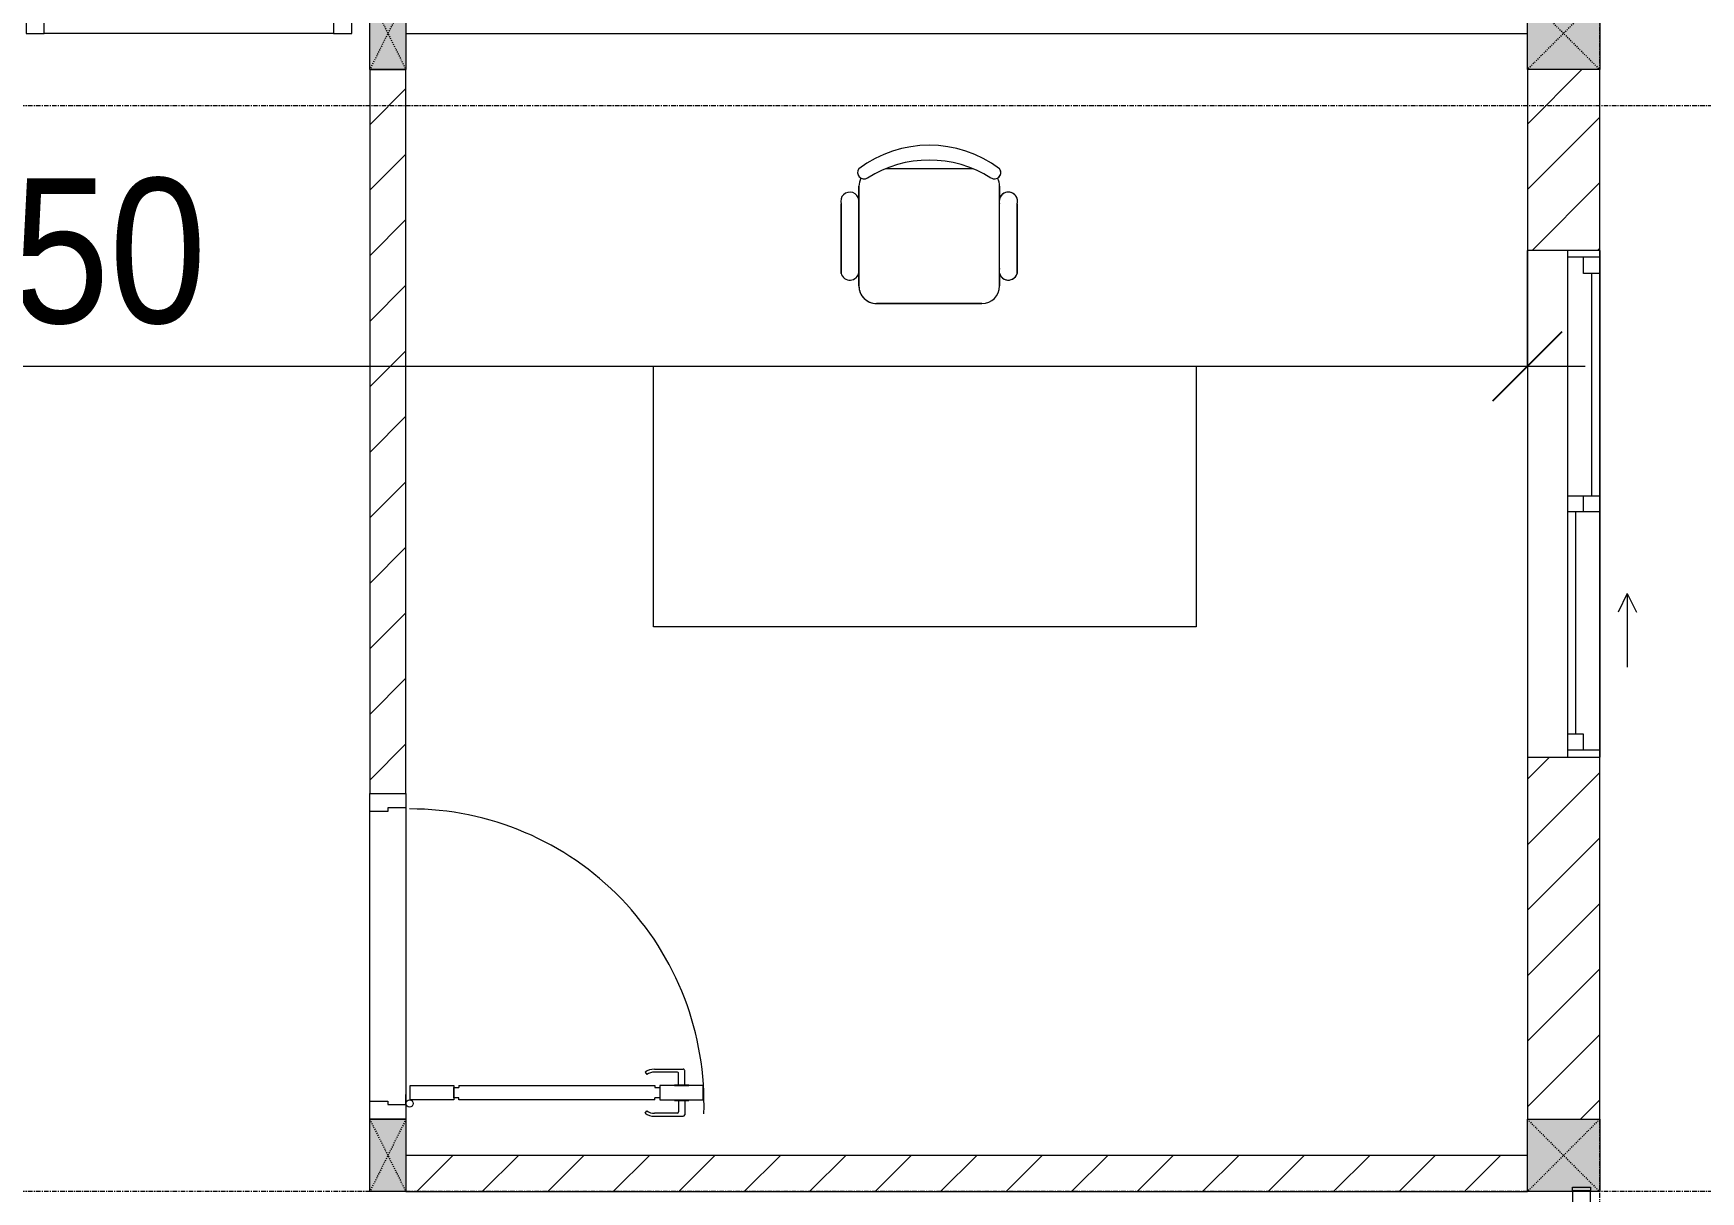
# Model space of a CAD drawing. Header units: millimetres. Extents: x 1591 to 239055, y -15958 to 83255.
# Drawn here: x 218802 to 223411, y 48437 to 51637 of the extents above; entities that cross this region are included whole.
import ezdxf

# ---------------------------------------------------------------- set-up
doc = ezdxf.new("R2010")
doc.units = ezdxf.units.MM
doc.linetypes.add('Dash', pattern=[6, 3, -3])
doc.linetypes.add('Grid Line', pattern=[22.225, 12.7, -3.175, 3.175, -3.175])
for name, color, linetype, lineweight in [('0-1', 250, 'Continuous', 5), ('A-ANNO-DIMS', 211, 'Continuous', 9), ('A-ANNO-DIMS-160', 211, 'Continuous', 9), ('A-DETL-GENF-1', 9, 'Continuous', 9), ('A-DOOR-1', 254, 'Continuous', 9), ('A-DOOR-2', 9, 'Continuous', 9), ('A-FLOR-2', 9, 'Continuous', 9), ('A-FLOR-HRAL', 11, 'Continuous', 9), ('A-GLAZ', 151, 'Continuous', 9), ('A-WALL-1', 253, 'Continuous', 18), ('A-WALL-2', 9, 'Continuous', 9), ('A-WALL-3', 113, 'Continuous', 18), ('A-WALL-PATT-1', 10, 'Continuous', 9), ('A-WALL-PATT-2', 111, 'Continuous', 9), ('I-FURN', 30, 'Continuous', 9), ('I-FURN-1', 254, 'Continuous', 9), ('S-COLS', 52, 'Continuous', 9), ('S-COLS-3', 254, 'Continuous', 9), ('S-COLS-4', 253, 'Continuous', 18), ('S-COLS-5', 52, 'Continuous', 18), ('S-COLS-HDLN', 52, 'Dash', 9), ('S-COLS-HDLN-1', 9, 'Dash', 9), ('S-GRID-1', 1, 'Grid Line', 9)]:
    doc.layers.add(name, color=color, linetype=linetype, lineweight=lineweight)
doc.styles.add('UTM Avo', font='UTM Avo.ttf', dxfattribs={"width": 0.9, "height": 400})
doc.dimstyles.new('1_Dim_chi_tiet_2_5_1', dxfattribs={"dimscale": 304.8, "dimtxt": 399.720379, "dimasz": 0.629921, "dimexe": 0.524934, "dimexo": 0.0625, "dimgap": 0.052493, "dimtad": 1, "dimdec": 0, "dimrnd": 5, "dimzin": 0, "dimdsep": 46, "dimtxsty": 'UTM Avo', "dimblk1": 'OBLIQUE', "dimblk2": 'OBLIQUE', "dimsah": 1, "dimcen": 0.09, "dimdle": 0.524934, "dimazin": 0, "dimtfac": 1, "dimtdec": 4, "dimtix": 1, "dimtmove": 0, "dimatfit": 3, "dimfxl": 1.049869, "dimfxlon": 1, "dimtvp": 1, "dimtolj": 1, "dimtzin": 0, "dimarcsym": 2})
pattern_1 = [(45, (0, 0), (-90.50967, 90.50967), [])]

# ---------------------------------------------------------------- blocks, each defined once
blk = doc.blocks.new('DOOR_CW_01 CANH MO-PANEL KINH - DIW_01-900x2200-CỬA GỖ VÂN LAMINATE-553375-TKCS_MB TẦNG 6-8')
at = {"layer": 'A-DETL-GENF-1'}
for p, q in [((-397, -182), (-397, -62)), ((-397, -62), (-357, -62)), ((-357, -62), (-357, -182)), ((-357, -182), (-397, -182)), ((-391, -196), (-391, -182)), ((-391, -182), (-363, -182)), ((-363, -182), (-363, -196)), ((-397, -196), (-391, -196)), ((-397, -738), (-397, -196)), ((-357, -196), (-363, -196)), ((-357, -196), (-357, -738)), ((-442, -737), (-442, -816.5)), ((-434, -799.5), (-434, -737)), ((-433.9, -711.2), (-427.3, -715.8)), ((-320.1, -711.2), (-326.7, -715.8)), ((-320, -799.5), (-320, -737)), ((-312, -737), (-312, -816.5)), ((-397, -738), (-391, -738)), ((-357, -752), (-397, -752)), ((-397, -752), (-397, -872)), ((-391, -752), (-391, -738)), ((-363, -752), (-391, -752)), ((-357, -738), (-363, -738)), ((-363, -738), (-363, -752)), ((-357, -872), (-357, -752)), ((-399, -820.5), (-438, -820.5)), ((-399, -803.5), (-430, -803.5)), ((-399, -792.2), (-399, -831.8)), ((-397, -792.2), (-399, -792.2)), ((-397, -792.2), (-397, -831.8)), ((-357, -792.2), (-357, -831.8)), ((-357, -792.2), (-355, -792.2)), ((-355, -792.2), (-355, -831.8)), ((-355, -803.5), (-324, -803.5)), ((-355, -820.5), (-316, -820.5)), ((-399, -831.8), (-397, -831.8)), ((-397, -872), (-357, -872)), ((-355, -831.8), (-357, -831.8))]:
    blk.add_line(p, q, dxfattribs=at)
blk.add_circle((-407, -60), 10, dxfattribs=at)
for centre, radius, start, end in [((-407, -60), 814, 268, 0), ((-397, -737), 45, 145, 180), ((-397, -737), 37, 145, 180), ((-357, -737), 37, 0, 35), ((-357, -737), 45, 360, 35), ((-438, -816.5), 4, 180, 270), ((-430, -799.5), 4, 180, 270), ((-324, -799.5), 4, 270, 0), ((-316, -816.5), 4, 270, 0)]:
    blk.add_arc(centre, radius, start, end, dxfattribs=at)
at = {"layer": 'A-DOOR-2'}
for p, q in [((-450, -50), (-450, 50)), ((-450, 50), (-400, 50)), ((-400, 50), (-400, 0)), ((400, 0), (400, 50)), ((400, 50), (450, 50)), ((450, 50), (450, -50)), ((-410, 0), (-410, -50)), ((-400, 0), (-410, 0)), ((410, 0), (400, 0)), ((410, -50), (410, 0)), ((-410, -50), (-450, -50)), ((-407, -50), (-382, -50)), ((450, -50), (410, -50))]:
    blk.add_line(p, q, dxfattribs=at)
blk = doc.blocks.new('BAN LV A - BAN LV A_dwg_ban hoc2-348006-TKCS_MB TẦNG 6-8')
at = {"layer": 'I-FURN'}
for p, q in [((145.8, 437.4), (-145.8, 437.4)), ((-194.4, 388.8), (-194.4, 113.4)), ((194.4, 113.4), (194.4, 388.8)), ((-243, 354.4), (-243, 162)), ((194.4, 351.4), (194.4, 150.8)), ((243.7, 162), (243.7, 354.4)), ((-120.5, 64.8), (120.5, 64.8))]:
    blk.add_line(p, q, dxfattribs=at)
at = {"layer": 'I-FURN', "flags": 128}
blk.add_lwpolyline([(-737.8, 610.5), (-737.8, 1330.5), (-154.9, 1330.5), (762.2, 1330.5), (762.2, 610.5)], close=True, dxfattribs=at)
at = {"layer": 'I-FURN'}
for centre, radius, start, end in [((-145.8, 388.8), 48.6, 90, 180), ((145.8, 388.8), 48.6, 360, 90), ((-218.7, 347.3), 25.3, 343.7398, 163.7398), ((219.4, 347.3), 25.3, 16.2602, 170.7054), ((-218.7, 154.9), 25.3, 163.7398, 16.2602), ((219.4, 154.9), 25.3, 189.2946, 16.2602), ((-180.2, 75.4), 17.8, 57.9726, 216.6901), ((-145.8, 113.4), 48.6, 180, 207.5844), ((180.2, 75.4), 17.8, 323.3099, 122.0274), ((145.8, 113.4), 48.6, 332.4156, 0), ((0, 324), 324, 233.1301, 306.8699), ((0, 359.3), 318.2, 237.5758, 302.4242)]:
    blk.add_arc(centre, radius, start, end, dxfattribs=at)
blk = doc.blocks.new('BAN LV A - BAN LV A_dwg-348005-TKCS_MB TẦNG 6-8')
at = {"extrusion": (0, 0, -1), "zscale": -1, "rotation": 180}
blk.add_blockref('BAN LV A - BAN LV A_dwg_ban hoc2-348006-TKCS_MB TẦNG 6-8', (-729, 1383.7), dxfattribs=at)
blk = doc.blocks.new('BAN LV A - BAN LV A-401069-TKCS_MB TẦNG 6-8')
at = {"layer": 'I-FURN-1'}
for p, q in [((-8.8, -53.2), (1491.2, -53.2)), ((-8.8, -773.2), (-8.8, -53.2)), ((1491.2, -53.2), (1491.2, -773.2)), ((1491.2, -773.2), (-8.8, -773.2)), ((583.2, -946.3), (874.8, -946.3)), ((534.6, -1029.3), (534.6, -994.9)), ((923.4, -994.9), (923.4, -1032.3)), ((486, -1221.7), (486, -1029.3)), ((972.7, -1029.3), (972.7, -1221.7)), ((534.6, -1270.3), (534.6, -1235.9)), ((923.4, -1232.9), (923.4, -1270.3))]:
    blk.add_line(p, q, dxfattribs=at)
for centre, radius, start, end in [((583.2, -994.9), 48.6, 90, 180), ((874.8, -994.9), 48.6, 0, 90), ((510.3, -1036.4), 25.3, 16.2602, 163.7398), ((948.4, -1036.4), 25.3, 16.2602, 170.7054), ((510.3, -1228.8), 25.3, 163.7398, 343.7398), ((948.4, -1228.8), 25.3, 189.2946, 16.2602), ((583.2, -1270.3), 48.6, 180, 207.5844), ((874.8, -1270.3), 48.6, 332.4156, 0), ((548.9, -1308.3), 17.8, 119.404, 216.6901), ((729, -1059.7), 324, 233.1301, 306.8699), ((909.2, -1308.3), 17.8, 323.3099, 60.596)]:
    blk.add_arc(centre, radius, start, end, dxfattribs=at)
at = {"extrusion": (0, 0, -1), "zscale": -1, "rotation": 180}
blk.add_blockref('BAN LV A - BAN LV A_dwg-348005-TKCS_MB TẦNG 6-8', (0, 0), dxfattribs=at)
blk = doc.blocks.new('G1_SOF - BO TRU - 100x200-746114-TKCS_MB TẦNG 6-8')
at = {"layer": 'S-COLS'}
blk.add_hatch(color=256, dxfattribs=at).paths.add_polyline_path([(50, -100), (50, 100), (-50, 100), (-50, -100)])
at = {"layer": 'S-COLS-4'}
for p, q in [((-50, 100), (50, 100)), ((-50, -100), (-50, 100)), ((50, 100), (50, -100)), ((50, -100), (-50, -100))]:
    blk.add_line(p, q, dxfattribs=at)
at = {"layer": 'S-COLS-HDLN-1'}
for p, q in [((50, -100), (-50, 100)), ((-50, -100), (50, 100))]:
    blk.add_line(p, q, dxfattribs=at)
blk = doc.blocks.new('DOOR_CW_01 CANH MO-PANEL KINH - DIG_01-900x2200-CỬA NHÔM KÍNH-901226-TKCS_MB TẦNG 6-8')
at = {"layer": 'A-DETL-GENF-1'}
for p, q in [((-399, 831.8), (-397, 831.8)), ((-399, 792.2), (-399, 831.8)), ((-397, 872), (-357, 872)), ((-397, 752), (-397, 872)), ((-397, 792.2), (-397, 831.8)), ((-357, 872), (-357, 752)), ((-357, 792.2), (-357, 831.8)), ((-355, 831.8), (-357, 831.8)), ((-355, 792.2), (-355, 831.8)), ((-442, 737), (-442, 816.5)), ((-399, 820.5), (-438, 820.5)), ((-434, 799.5), (-434, 737)), ((-399, 803.5), (-430, 803.5)), ((-397, 792.2), (-399, 792.2)), ((-357, 792.2), (-355, 792.2)), ((-355, 820.5), (-316, 820.5)), ((-355, 803.5), (-324, 803.5)), ((-320, 799.5), (-320, 737)), ((-312, 737), (-312, 816.5)), ((-357, 752), (-397, 752)), ((-397, 738), (-391, 738)), ((-397, 738), (-397, 196)), ((-363, 752), (-391, 752)), ((-391, 752), (-391, 738)), ((-363, 738), (-363, 752)), ((-357, 738), (-363, 738)), ((-357, 196), (-357, 738)), ((-433.9, 711.2), (-427.3, 715.8)), ((-320.1, 711.2), (-326.7, 715.8)), ((-397, 196), (-391, 196)), ((-391, 196), (-391, 182)), ((-357, 196), (-363, 196)), ((-363, 182), (-363, 196)), ((-357, 182), (-397, 182)), ((-397, 182), (-397, 62)), ((-391, 182), (-363, 182)), ((-357, 62), (-357, 182)), ((-397, 62), (-357, 62))]:
    blk.add_line(p, q, dxfattribs=at)
blk.add_circle((-407, 60), 10, dxfattribs=at)
for centre, radius, start, end in [((-407, 60), 814, 360, 92), ((-438, 816.5), 4, 90, 180), ((-430, 799.5), 4, 90, 180), ((-324, 799.5), 4, 360, 90), ((-316, 816.5), 4, 0, 90), ((-397, 737), 45, 180, 215), ((-397, 737), 37, 180, 215), ((-357, 737), 37, 325, 0), ((-357, 737), 45, 325, 0)]:
    blk.add_arc(centre, radius, start, end, dxfattribs=at)
at = {"layer": 'A-DOOR-2'}
for p, q in [((-410, 50), (-450, 50)), ((-450, 50), (-450, -50)), ((-410, 0), (-410, 50)), ((-407, 50), (-382, 50)), ((450, 50), (410, 50)), ((410, 50), (410, 0)), ((450, -50), (450, 50)), ((-400, 0), (-410, 0)), ((-400, -50), (-400, 0)), ((410, 0), (400, 0)), ((400, 0), (400, -50)), ((-450, -50), (-400, -50)), ((400, -50), (450, -50))]:
    blk.add_line(p, q, dxfattribs=at)
blk = doc.blocks.new('NCV_TKTC_TANG 6 - 8_rvt-2-TKCS_MB TẦNG 6-8')
at = {"layer": 'A-WALL-PATT-1'}
h = blk.add_hatch(dxfattribs=at)
h.set_pattern_fill('FP_1', color=256, style=0, pattern_type=2)
h.set_pattern_definition(pattern_1)
h.paths.add_polyline_path([(123952.6, 48636.9), (123952.6, 48637.3), (123853, 48636.9)])
h.paths.add_polyline_path([(123952.6, 49537.3), (123952.6, 51536.5), (123852.6, 51536.5), (123852.6, 49537.3)])
h = blk.add_hatch(dxfattribs=at)
h.set_pattern_fill('FP_1', color=256, style=0, pattern_type=2)
h.set_pattern_definition(pattern_1)
h.paths.add_polyline_path([(123952.6, 48436.9), (127052.6, 48436.9), (127052.6, 48536.9), (123952.6, 48536.9)])
at = {"layer": 'A-FLOR-2'}
for p, q in [((123852.6, 48687.3), (123852.6, 49487.3)), ((123952.6, 49497.3), (123952.6, 48677.3))]:
    blk.add_line(p, q, dxfattribs=at)
at = {"layer": 'A-WALL-1'}
for p, q in [((123952.6, 51636.9), (127052.6, 51636.9)), ((123852.6, 51536.5), (123852.6, 49537.3)), ((123952.6, 51536.5), (123852.6, 51536.5)), ((123952.6, 49537.3), (123952.6, 51536.5)), ((123852.6, 49537.3), (123952.6, 49537.3)), ((123952.6, 48637.3), (123852.6, 48637.3)), ((127052.6, 48536.9), (123952.6, 48536.9)), ((123952.6, 48436.9), (127052.6, 48436.9))]:
    blk.add_line(p, q, dxfattribs=at)
at = {"layer": 'A-WALL-2'}
for p, q in [((123752.6, 51636.9), (122952.6, 51636.9)), ((123852.6, 48687.3), (123852.6, 49487.3)), ((123952.6, 49497.3), (123952.6, 48677.3))]:
    blk.add_line(p, q, dxfattribs=at)
at = {"layer": 'A-DOOR-1'}
blk.add_blockref('DOOR_CW_01 CANH MO-PANEL KINH - DIG_01-900x2200-CỬA NHÔM KÍNH-901226-TKCS_MB TẦNG 6-8', (123352.6, 51686.9), dxfattribs=at)
at = {"layer": 'A-DOOR-1', "rotation": 90.00000000000074}
blk.add_blockref('DOOR_CW_01 CANH MO-PANEL KINH - DIW_01-900x2200-CỬA GỖ VÂN LAMINATE-553375-TKCS_MB TẦNG 6-8', (123902.6, 49087.3), dxfattribs=at)
at = {"layer": 'I-FURN-1', "rotation": 180}
blk.add_blockref('BAN LV A - BAN LV A-401069-TKCS_MB TẦNG 6-8', (126128.2, 49944.2), dxfattribs=at)
at = {"layer": 'S-COLS-3', "rotation": 180}
for p in [(123902.6, 51636.9), (123902.6, 48536.9)]:
    blk.add_blockref('G1_SOF - BO TRU - 100x200-746114-TKCS_MB TẦNG 6-8', p, dxfattribs=at)
blk = doc.blocks.new('G1_SOF - BO TRU - 200x200-3056269-TKCS_MB TẦNG 6-8')
at = {"layer": 'S-COLS'}
blk.add_hatch(color=256, dxfattribs=at).paths.add_polyline_path([(100, 100), (-100, 100), (-100, -100), (100, -100)])
at = {"layer": 'S-COLS-5'}
for p, q in [((-100, 100), (100, 100)), ((-100, -100), (-100, 100)), ((100, 100), (100, -100)), ((100, -100), (-100, -100))]:
    blk.add_line(p, q, dxfattribs=at)
at = {"layer": 'S-COLS-HDLN'}
for p, q in [((100, -100), (-100, 100)), ((-100, -100), (100, 100))]:
    blk.add_line(p, q, dxfattribs=at)
blk = doc.blocks.new('1_FAMILY RVT - W01-WxH 1400x1400xmm-389822-TKCS_MB TẦNG 6-8')
at = {"layer": 'A-GLAZ'}
for p, q in [((248.4, 172.39), (299.2, 197.79)), ((248.4, 172.39), (299.2, 146.99)), ((248.4, 172.39), (451.6, 172.39)), ((-700, 96.19), (-700, -103.81)), ((700, 96.19), (-700, 96.19)), ((-700, 96.19), (-636.5, 96.19)), ((-680.95, 96.19), (-680.95, 7.29)), ((-636.5, 96.19), (-22.225, 96.19)), ((-636.5, 96.19), (-636.5, 51.74)), ((-22.225, 7.29), (-22.225, 96.19)), ((-22.225, 96.19), (22.225, 96.19)), ((22.225, 96.19), (680.95, 96.19)), ((22.225, 96.19), (22.225, 7.29)), ((680.95, 96.19), (700, 96.19)), ((680.95, 96.19), (680.95, 7.29)), ((700, -103.81), (700, 96.19)), ((-636.5, 51.74), (-680.95, 51.74)), ((-636.5, 73.965), (-22.225, 73.965)), ((22.225, 51.74), (-22.225, 51.74)), ((636.5, 51.74), (636.5, 7.29)), ((680.95, 51.74), (636.5, 51.74)), ((-700, 7.29), (-680.95, 7.29)), ((-680.95, 7.29), (-22.225, 7.29)), ((-22.225, 7.29), (22.225, 7.29)), ((22.225, 29.515), (636.5, 29.515)), ((22.225, 7.29), (636.5, 7.29)), ((636.5, 7.29), (700, 7.29)), ((-700, -103.81), (700, -103.81))]:
    blk.add_line(p, q, dxfattribs=at)
blk = doc.blocks.new('Railing - 50 x 10mm-1251311-TKCS_MB TẦNG 6-8')
at = {"layer": 'A-FLOR-HRAL'}
for p, q in [((25, 5), (-25, 5)), ((-25, 5), (-25, -5)), ((25, -5), (25, 5)), ((-25, -5), (25, -5))]:
    blk.add_line(p, q, dxfattribs=at)
blk = doc.blocks.new('Railing - Railing-3828637-TKCS_MB TẦNG 6-8')
at = {"layer": 'A-FLOR-HRAL'}
for p, q in [((127177.6, 48436.9), (127177.6, 45516.9)), ((127227.6, 45516.9), (127227.6, 48436.9))]:
    blk.add_line(p, q, dxfattribs=at)
at = {"extrusion": (0, 0, -1), "zscale": -1}
for p in [(-127202.6, 48444.5), (-127202.6, 45511.9)]:
    blk.add_blockref('Railing - 50 x 10mm-1251311-TKCS_MB TẦNG 6-8', p, dxfattribs=at)
blk = doc.blocks.new('DIMBLOCK330-TKCS_MB TẦNG 6-8')
at = {"layer": 'A-ANNO-DIMS-160'}
for p, q in [((214582.3, 51037.1), (214582.3, 50557.1)), ((214582.3, 50717.1), (214582.3, 51037.1)), ((222932.3, 51037.1), (222932.3, 50557.1)), ((222932.3, 50717.1), (222932.3, 51037.1)), ((214422.3, 50717.1), (223092.3, 50717.1))]:
    blk.add_line(p, q, dxfattribs=at)
at = {"layer": 'A-ANNO-DIMS-160', "lineweight": 25}
for p, q in [((214582.3, 50717.1), (214678.3, 50813.1)), ((222932.3, 50717.1), (223028.3, 50813.1)), ((214582.3, 50717.1), (214486.3, 50621.1)), ((222932.3, 50717.1), (222836.3, 50621.1))]:
    blk.add_line(p, q, dxfattribs=at)
at = {"layer": 'A-ANNO-DIMS-160', "color": 0, "insert": (218209.5, 51236.8), "char_height": 400, "width": 1314.636, "attachment_point": 1, "line_spacing_factor": 1.110334, "style": 'UTM Avo'}
blk.add_mtext('8350', dxfattribs=at)
blk = doc.blocks.new('_Oblique')
at = {"color": 0, "linetype": 'ByBlock', "lineweight": -2}
blk.add_line((-0.5, -0.5), (0.5, 0.5), dxfattribs=at)

msp = doc.modelspace()

# ---------------------------------------------------------------- hatches: boundary and pattern name
at = {"layer": 'A-WALL-PATT-2'}
h = msp.add_hatch(dxfattribs=at)
h.set_pattern_fill('FP_1', color=256, style=0, pattern_type=2)
h.set_pattern_definition([(45, (95879.7, 0), (-90.50967, 90.50967), [])])
h.paths.add_polyline_path([(223098.9, 48636.9), (223132.3, 48636.9), (223132.3, 49637.4), (222932.3, 49637.4), (222932.3, 48636.9)])
h.paths.add_polyline_path([(223132.3, 51037.4), (223132.3, 51536.9), (222932.3, 51536.9), (222932.3, 51037.4)])

# ---------------------------------------------------------------- linework, layer by layer
at = {"layer": 'A-WALL-3'}
for p, q in [((222932.3, 51536.9), (222932.3, 51037.4)), ((223132.3, 51037.4), (223132.3, 51536.9)), ((222932.3, 49637.4), (222932.3, 48636.9)), ((223132.3, 48636.9), (223132.3, 49637.4))]:
    msp.add_line(p, q, dxfattribs=at)
at = {"layer": 'S-GRID-1'}
for p, q in [((223132.3, 19149.4), (223132.3, 77012.5)), ((223800.6, 51436.9), (130306.5, 51436.9)), ((223800.6, 48436.9), (130306.5, 48436.9))]:
    msp.add_line(p, q, dxfattribs=at)

# ---------------------------------------------------------------- block references
at = {"layer": '0-1'}
msp.add_blockref('NCV_TKTC_TANG 6 - 8_rvt-2-TKCS_MB TẦNG 6-8', (95879.7, 0), dxfattribs=at)
at = {"layer": 'A-FLOR-HRAL'}
msp.add_blockref('Railing - Railing-3828637-TKCS_MB TẦNG 6-8', (95879.7, 0), dxfattribs=at)
at = {"layer": 'A-GLAZ', "rotation": 270}
msp.add_blockref('1_FAMILY RVT - W01-WxH 1400x1400xmm-389822-TKCS_MB TẦNG 6-8', (223036.1, 50337.4), dxfattribs=at)
at = {"layer": 'S-COLS', "rotation": 180}
for p in [(223032.3, 51636.9), (223032.3, 48536.9)]:
    msp.add_blockref('G1_SOF - BO TRU - 200x200-3056269-TKCS_MB TẦNG 6-8', p, dxfattribs=at)

# ---------------------------------------------------------------- dimensions: what is measured, and where the dimension line sits
at = {"layer": 'A-ANNO-DIMS'}
dim = msp.add_linear_dim(base=(222932.3, 50717.1), p1=(214582.3, 51037.1), p2=(222932.3, 51037.1), dimstyle='1_Dim_chi_tiet_2_5_1', override={"dimpost": '<>', "dimfxl": 8350}, dxfattribs=at)
dim.commit()
dim.dimension.update_dxf_attribs({"geometry": 'DIMBLOCK330-TKCS_MB TẦNG 6-8', "text_midpoint": (218757.3, 50940.1)})

doc.saveas('drawing.dxf')
